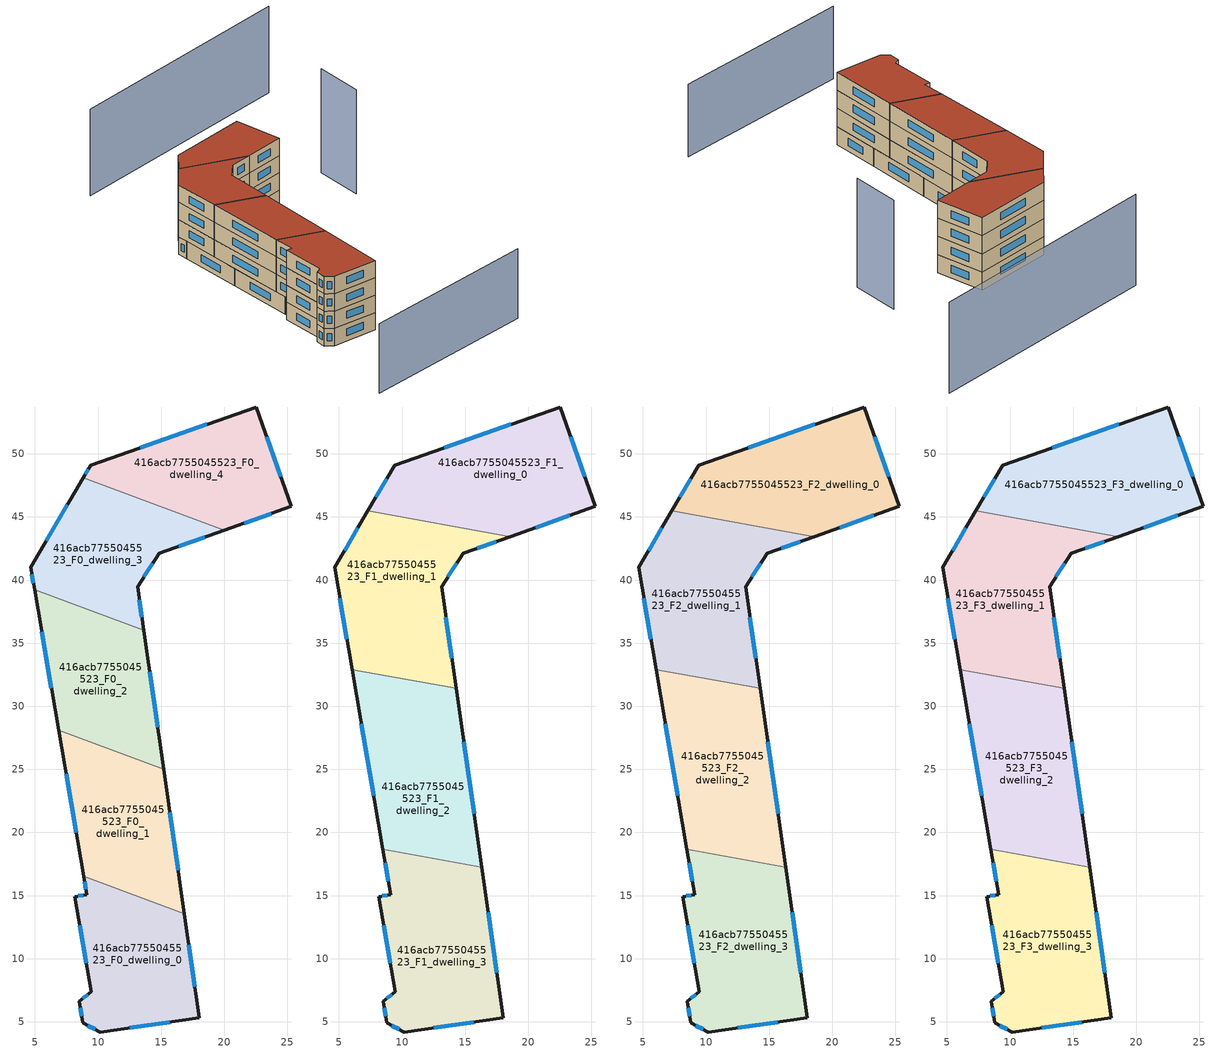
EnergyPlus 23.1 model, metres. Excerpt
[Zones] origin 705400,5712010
416acb7755045523_F0_dwelling_0
 floor ground (EU_floor_Construction): 16.84,13.56 18.03,5.3 10.18,4.18 8.79,4.91 8.52,6.61 9.45,7.38 8.16,14.92 9.1,15.08 8.86,16.52 z0
 wall outside (EU_wall_Construction): 8.86,16.52 9.1,15.08 8.16,14.92 9.45,7.38 8.52,6.61 8.79,4.91 10.18,4.18 18.03,5.3 16.84,13.56 z0:3
 wall to 416acb7755045523_F0_dwelling_1 (EU_wall_Construction): 16.84,13.56 8.86,16.52 z0:3
 window (EU_Window_Construction): 9.17,7.15 8.8,6.84 / 8.55,12.66 9.06,9.64 / 8.82,15.03 8.44,14.96 / 8.93,16.09 9.03,15.51 / 17.67,7.78 17.2,11.09 / 12.53,4.52 15.68,4.97 / 9.2,4.69 9.76,4.4 / 8.6,6.1 8.71,5.42 z0.9:2.1
416acb7755045523_F0_dwelling_1
 floor ground (EU_floor_Construction): 15.2,25.03 16.84,13.56 8.86,16.52 6.87,28.11 z0
 wall outside (EU_wall_Construction): 16.84,13.56 15.2,25.03 / 6.87,28.11 8.86,16.52 z0:3
 wall to 416acb7755045523_F0_dwelling_2 (EU_wall_Construction): 15.2,25.03 6.87,28.11 z0:3
 window (EU_Window_Construction): 16.35,16.99 15.69,21.59 / 7.47,24.64 8.26,19.99 z0.9:2.1
416acb7755045523_F0_dwelling_2
 floor ground (EU_floor_Construction): 13.62,36.03 15.2,25.03 6.87,28.11 4.97,39.24 z0
 wall outside (EU_wall_Construction): 15.2,25.03 13.62,36.03 / 4.97,39.24 6.87,28.11 z0:3
 wall to 416acb7755045523_F0_dwelling_3 (EU_wall_Construction): 13.62,36.03 4.97,39.24 z0:3
 window (EU_Window_Construction): 14.73,28.32 14.1,32.74 / 5.54,35.9 6.3,31.44 z0.9:2.1
416acb7755045523_F0_dwelling_3
 floor ground (EU_floor_Construction): 20.01,43.96 14.84,42.14 13.13,39.47 13.62,36.03 4.97,39.24 4.67,41 8.82,48.1 z0
 wall outside (EU_wall_Construction): 8.82,48.1 4.67,41 4.97,39.24 / 13.62,36.03 13.13,39.47 14.84,42.14 20.01,43.96 z0:3
 wall to 416acb7755045523_F0_dwelling_4 (EU_wall_Construction): 20.01,43.96 8.82,48.1 z0:3
 window (EU_Window_Construction): 7.58,45.97 5.91,43.12 / 16.39,42.68 18.46,43.41 / 13.64,40.27 14.33,41.34 / 13.48,37.06 13.28,38.44 / 4.76,40.47 4.88,39.76 z0.9:2.1
416acb7755045523_F0_dwelling_4
 floor ground (EU_floor_Construction): 22.53,53.72 25.32,45.83 20.01,43.96 8.82,48.1 9.41,49.1 z0
 wall outside (EU_wall_Construction): 20.01,43.96 25.32,45.83 22.53,53.72 9.41,49.1 8.82,48.1 z0:3
 window (EU_Window_Construction): 9.23,48.8 9,48.4 / 18.6,52.33 13.33,50.48 / 24.48,48.19 23.36,51.36 / 21.6,44.52 23.73,45.27 z0.9:2.1
416acb7755045523_F1_dwelling_0
 floor to 416acb7755045523_F0_dwelling_3 (EU_floor_Construction): 20.01,43.96 18.56,43.45 7.29,45.48 8.82,48.1 z3
 floor to 416acb7755045523_F0_dwelling_4 (EU_floor_Construction): 22.52,53.72 25.32,45.83 20.01,43.96 8.82,48.1 9.41,49.1 z3
 wall outside (EU_wall_Construction): 18.56,43.45 25.32,45.83 22.53,53.72 9.41,49.1 7.29,45.48 z3:6
 wall to 416acb7755045523_F1_dwelling_1 (EU_wall_Construction): 7.29,45.48 18.56,43.45 z3:6
 window (EU_Window_Construction): 20.58,44.16 23.3,45.12 / 8.77,48.02 7.92,46.56 / 18.6,52.33 13.33,50.48 / 24.48,48.19 23.36,51.36 z3.9:5.1
416acb7755045523_F1_dwelling_1
 floor to 416acb7755045523_F0_dwelling_3 (EU_floor_Construction): 18.56,43.45 14.84,42.14 13.13,39.47 13.62,36.03 4.97,39.24 4.67,41 7.29,45.48 z3
 floor to 416acb7755045523_F0_dwelling_2 (EU_floor_Construction): 13.62,36.03 14.29,31.41 6.05,32.89 4.97,39.24 z3
 wall outside (EU_wall_Construction): 7.29,45.48 4.67,41 6.05,32.89 / 14.29,31.41 13.13,39.47 14.84,42.14 18.56,43.45 z3:6
 wall to 416acb7755045523_F1_dwelling_2 (EU_wall_Construction): 6.05,32.89 14.29,31.41 z3:6
 window (EU_Window_Construction): 5.08,38.57 5.64,35.32 / 6.5,44.14 5.45,42.34 / 15.95,42.53 17.45,43.06 / 13.64,40.27 14.33,41.34 / 13.94,33.82 13.48,37.06 z3.9:5.1
416acb7755045523_F1_dwelling_2
 floor to 416acb7755045523_F0_dwelling_1 (EU_floor_Construction): 15.2,25.03 16.31,17.26 8.49,18.67 6.87,28.11 z3
 floor to 416acb7755045523_F0_dwelling_2 (EU_floor_Construction): 14.29,31.41 15.2,25.03 6.87,28.11 6.05,32.89 z3
 wall outside (EU_wall_Construction): 16.31,17.26 14.29,31.41 / 6.05,32.89 8.49,18.67 z3:6
 wall to 416acb7755045523_F1_dwelling_3 (EU_wall_Construction): 8.49,18.67 16.31,17.26 z3:6
 window (EU_Window_Construction): 15.71,21.5 14.89,27.17 / 6.78,28.63 7.76,22.93 z3.9:5.1
416acb7755045523_F1_dwelling_3
 floor to 416acb7755045523_F0_dwelling_0 (EU_floor_Construction): 16.84,13.56 18.02,5.3 10.18,4.18 8.79,4.91 8.52,6.61 9.45,7.38 8.16,14.92 9.1,15.08 9.78,16.18 z3; 9.78,16.18 9.1,15.08 8.86,16.52 z3
 floor to 416acb7755045523_F0_dwelling_1 (EU_floor_Construction): 16.31,17.26 16.84,13.56 9.78,16.18 11.03,18.21 z3; 11.03,18.21 9.78,16.18 8.86,16.52 8.49,18.67 z3
 wall outside (EU_wall_Construction): 8.49,18.67 9.1,15.08 8.16,14.92 9.45,7.38 8.52,6.61 8.79,4.91 10.18,4.18 18.03,5.3 16.31,17.26 z3:6
 window (EU_Window_Construction): 8.6,6.1 8.71,5.42 / 9.17,7.15 8.8,6.84 / 8.55,12.66 9.06,9.64 / 8.82,15.03 8.44,14.96 / 8.67,17.59 8.92,16.15 / 17.51,8.88 16.83,13.68 / 12.53,4.52 15.68,4.97 / 9.2,4.69 9.76,4.4 z3.9:5.1
416acb7755045523_F2_dwelling_0
 floor to 416acb7755045523_F1_dwelling_0 (EU_floor_Construction): 22.52,53.72 25.32,45.83 18.56,43.45 7.29,45.48 9.41,49.1 z6
 wall outside (EU_wall_Construction): 18.56,43.45 25.32,45.83 22.53,53.72 9.41,49.1 7.29,45.48 z6:9
 wall to 416acb7755045523_F2_dwelling_1 (EU_wall_Construction): 7.29,45.48 18.56,43.45 z6:9
 window (EU_Window_Construction): 20.58,44.16 23.3,45.12 / 8.77,48.02 7.92,46.56 / 18.6,52.33 13.33,50.48 / 24.48,48.19 23.36,51.36 z6.9:8.1
416acb7755045523_F2_dwelling_1
 floor to 416acb7755045523_F1_dwelling_1 (EU_floor_Construction): 18.56,43.45 14.84,42.14 13.13,39.47 14.29,31.41 6.05,32.89 4.67,41 7.29,45.48 z6
 wall outside (EU_wall_Construction): 7.29,45.48 4.67,41 6.05,32.89 / 14.29,31.41 13.13,39.47 14.84,42.14 18.56,43.45 z6:9
 wall to 416acb7755045523_F2_dwelling_2 (EU_wall_Construction): 6.05,32.89 14.29,31.41 z6:9
 window (EU_Window_Construction): 5.08,38.57 5.64,35.32 / 6.5,44.14 5.45,42.34 / 15.95,42.53 17.45,43.06 / 13.64,40.27 14.33,41.34 / 13.94,33.82 13.48,37.06 z6.9:8.1
416acb7755045523_F2_dwelling_2
 floor to 416acb7755045523_F1_dwelling_2 (EU_floor_Construction): 14.29,31.41 16.31,17.26 8.49,18.67 6.05,32.89 z6
 wall outside (EU_wall_Construction): 16.31,17.26 14.29,31.41 / 6.05,32.89 8.49,18.67 z6:9
 wall to 416acb7755045523_F2_dwelling_3 (EU_wall_Construction): 8.49,18.67 16.31,17.26 z6:9
 window (EU_Window_Construction): 15.71,21.5 14.89,27.17 / 6.78,28.63 7.76,22.93 z6.9:8.1
416acb7755045523_F2_dwelling_3
 floor to 416acb7755045523_F1_dwelling_3 (EU_floor_Construction): 16.31,17.26 18.02,5.3 10.18,4.18 8.79,4.91 8.52,6.61 9.45,7.38 8.16,14.92 9.1,15.08 8.49,18.67 z6
 wall outside (EU_wall_Construction): 8.49,18.67 9.1,15.08 8.16,14.92 9.45,7.38 8.52,6.61 8.79,4.91 10.18,4.18 18.03,5.3 16.31,17.26 z6:9
 window (EU_Window_Construction): 8.6,6.1 8.71,5.42 / 9.17,7.15 8.8,6.84 / 8.55,12.66 9.06,9.64 / 8.82,15.03 8.44,14.96 / 8.67,17.59 8.92,16.15 / 17.51,8.88 16.83,13.68 / 12.53,4.52 15.68,4.97 / 9.2,4.69 9.76,4.4 z6.9:8.1
416acb7755045523_F3_dwelling_0
 floor to 416acb7755045523_F2_dwelling_0 (EU_floor_Construction): 22.52,53.72 25.32,45.83 18.56,43.45 7.29,45.48 9.41,49.1 z9
 wall outside (EU_wall_Construction): 18.56,43.45 25.32,45.83 22.53,53.72 9.41,49.1 7.29,45.48 z9:12
 wall to 416acb7755045523_F3_dwelling_1 (EU_wall_Construction): 7.29,45.48 18.56,43.45 z9:12
 window (EU_Window_Construction): 20.58,44.16 23.3,45.12 / 8.77,48.02 7.92,46.56 / 18.6,52.33 13.33,50.48 / 24.48,48.19 23.36,51.36 z9.9:11.1
 roof outside (EU_roof_Construction): 25.32,45.83 22.53,53.72 9.41,49.1 7.29,45.48 18.56,43.45 z12
416acb7755045523_F3_dwelling_1
 floor to 416acb7755045523_F2_dwelling_1 (EU_floor_Construction): 18.56,43.45 14.84,42.14 13.13,39.47 14.29,31.41 6.05,32.89 4.67,41 7.29,45.48 z9
 wall outside (EU_wall_Construction): 7.29,45.48 4.67,41 6.05,32.89 / 14.29,31.41 13.13,39.47 14.84,42.14 18.56,43.45 z9:12
 wall to 416acb7755045523_F3_dwelling_2 (EU_wall_Construction): 6.05,32.89 14.29,31.41 z9:12
 window (EU_Window_Construction): 5.08,38.57 5.64,35.32 / 6.5,44.14 5.45,42.34 / 15.95,42.53 17.45,43.06 / 13.64,40.27 14.33,41.34 / 13.94,33.82 13.48,37.06 z9.9:11.1
 roof outside (EU_roof_Construction): 14.29,31.41 13.13,39.47 14.84,42.14 18.56,43.45 7.29,45.48 4.67,41 6.05,32.89 z12
416acb7755045523_F3_dwelling_2
 floor to 416acb7755045523_F2_dwelling_2 (EU_floor_Construction): 14.29,31.41 16.31,17.26 8.49,18.67 6.05,32.89 z9
 wall outside (EU_wall_Construction): 16.31,17.26 14.29,31.41 / 6.05,32.89 8.49,18.67 z9:12
 wall to 416acb7755045523_F3_dwelling_3 (EU_wall_Construction): 8.49,18.67 16.31,17.26 z9:12
 window (EU_Window_Construction): 15.71,21.5 14.89,27.17 / 6.78,28.63 7.76,22.93 z9.9:11.1
 roof outside (EU_roof_Construction): 16.31,17.26 14.29,31.41 6.05,32.89 8.49,18.67 z12
416acb7755045523_F3_dwelling_3
 floor to 416acb7755045523_F2_dwelling_3 (EU_floor_Construction): 16.31,17.26 18.02,5.3 10.18,4.18 8.79,4.91 8.52,6.61 9.45,7.38 8.16,14.92 9.1,15.08 8.49,18.67 z9
 wall outside (EU_wall_Construction): 8.49,18.67 9.1,15.08 8.16,14.92 9.45,7.38 8.52,6.61 8.79,4.91 10.18,4.18 18.03,5.3 16.31,17.26 z9:12
 window (EU_Window_Construction): 8.6,6.1 8.71,5.42 / 9.17,7.15 8.8,6.84 / 8.55,12.66 9.06,9.64 / 8.82,15.03 8.44,14.96 / 8.67,17.59 8.92,16.15 / 17.51,8.88 16.83,13.68 / 12.53,4.52 15.68,4.97 / 9.2,4.69 9.76,4.4 z9.9:11.1
 roof outside (EU_roof_Construction): 18.03,5.3 16.31,17.26 8.49,18.67 9.1,15.08 8.16,14.92 9.45,7.38 8.52,6.61 8.79,4.91 10.18,4.18 z12
shading: 8.3,-12.04 38.42,-2.62 z0:12; 42.5,77.74 2.64,63.75 z0:15; 37.55,43.54 36.39,51.97 z0:18
[Building]
EU S2 Campaign: North Axis=0; Terrain=City; Solar Distribution=FullExterior
[Site:Location]
London: Latitude=51.5; Longitude=-0.5; Time Zone=0; Elevation=25
[SizingPeriod:WeatherFileDays]
AnnualSizingPeriod: Begin Month=1; Begin Day of Month=1; End Month=12; End Day of Month=31; Day of Week for Start Day=Monday; Use Weather File Daylight Saving Period=No; Use Weather File Rain and Snow Indicators=No
[MATERIAL]
EU_InternalMass_Material: Roughness=MediumRough; Thickness=0.1; Conductivity=1; Density=1800; Specific Heat=900; Thermal Absorptance=0.9; Solar Absorptance=0.7; Visible Absorptance=0.7
[MATERIAL:NOMASS] Roughness=MediumRough; Thermal Absorptance=0.9; Solar Absorptance=0.7; Visible Absorptance=0.7
Name | Thermal Resistance
EU_wall_NoMass | 1.04674
EU_roof_NoMass | 4.32442
EU_floor_NoMass | 2.04616
[WINDOWMATERIAL:SIMPLEGLAZINGSYSTEM]
EU_Window_SimpleGlazing: UFactor=4.25843; Solar Heat Gain Coefficient=0.85; Visible Transmittance=0.85
[CONSTRUCTION]
EU_wall_Construction: EU_wall_NoMass
EU_roof_Construction: EU_roof_NoMass
EU_floor_Construction: EU_floor_NoMass
EU_InternalMass_Construction: EU_InternalMass_Material
EU_Window_Construction: EU_Window_SimpleGlazing
[ZONE] Type=1; Multiplier=1; Ceiling Height=autocalculate; Floor Area=autocalculate; Part of Total Floor Area=Yes
Name | Volume
416acb7755045523_F0_dwelling_0 | 265.646
416acb7755045523_F1_dwelling_0 | 332.038
416acb7755045523_F2_dwelling_0; 416acb7755045523_F3_dwelling_0 | 332.04
416acb7755045523_F0_dwelling_1 | 265.615
416acb7755045523_F1_dwelling_1 | 332.026
416acb7755045523_F2_dwelling_1; 416acb7755045523_F3_dwelling_1 | 332.032
416acb7755045523_F0_dwelling_2; 416acb7755045523_F0_dwelling_4 | 265.622
416acb7755045523_F1_dwelling_2 | 332.008
416acb7755045523_F2_dwelling_2; 416acb7755045523_F3_dwelling_2 | 332.015
416acb7755045523_F0_dwelling_3 | 265.633
416acb7755045523_F1_dwelling_3 | 332.025
416acb7755045523_F2_dwelling_3; 416acb7755045523_F3_dwelling_3 | 332.028
[INTERNALMASS] Construction=EU_InternalMass_Construction
Name | Zone or ZoneList | Surface Area
416acb7755045523_F0_dwelling_0_EU_InternalMass | 416acb7755045523_F0_dwelling_0 | 88.5484
416acb7755045523_F0_dwelling_1_EU_InternalMass | 416acb7755045523_F0_dwelling_1 | 88.5382
416acb7755045523_F0_dwelling_2_EU_InternalMass | 416acb7755045523_F0_dwelling_2 | 88.5405
416acb7755045523_F0_dwelling_3_EU_InternalMass | 416acb7755045523_F0_dwelling_3 | 88.5445
416acb7755045523_F0_dwelling_4_EU_InternalMass | 416acb7755045523_F0_dwelling_4 | 88.541
416acb7755045523_F1_dwelling_0_EU_InternalMass | 416acb7755045523_F1_dwelling_0 | 110.68
416acb7755045523_F1_dwelling_1_EU_InternalMass | 416acb7755045523_F1_dwelling_1 | 110.677
416acb7755045523_F1_dwelling_2_EU_InternalMass | 416acb7755045523_F1_dwelling_2 | 110.672
416acb7755045523_F1_dwelling_3_EU_InternalMass | 416acb7755045523_F1_dwelling_3 | 110.676
416acb7755045523_F2_dwelling_0_EU_InternalMass | 416acb7755045523_F2_dwelling_0 | 110.68
416acb7755045523_F2_dwelling_1_EU_InternalMass | 416acb7755045523_F2_dwelling_1 | 110.677
416acb7755045523_F2_dwelling_2_EU_InternalMass | 416acb7755045523_F2_dwelling_2 | 110.672
416acb7755045523_F2_dwelling_3_EU_InternalMass | 416acb7755045523_F2_dwelling_3 | 110.676
416acb7755045523_F3_dwelling_0_EU_InternalMass | 416acb7755045523_F3_dwelling_0 | 110.68
416acb7755045523_F3_dwelling_1_EU_InternalMass | 416acb7755045523_F3_dwelling_1 | 110.677
416acb7755045523_F3_dwelling_2_EU_InternalMass | 416acb7755045523_F3_dwelling_2 | 110.672
416acb7755045523_F3_dwelling_3_EU_InternalMass | 416acb7755045523_F3_dwelling_3 | 110.676
[OTHEREQUIPMENT] Fuel Type=Electricity; Design Level Calculation Method=Watts/Area; Power per Zone Floor Area=1; Fraction Latent=0; Fraction Radiant=0; Fraction Lost=0; Carbon Dioxide Generation Rate=0; EndUse Subcategory=EU_Step8_InternalGains
Name | Zone or ZoneList or Space or SpaceList | Schedule
EU_Step8_InternalGain_416acb7755045523_F0_dwelling_0_f000 | 416acb7755045523_F0_dwelling_0 | EU_Step8_GainSchedule_416acb7755045523_F0_dwelling_0_f000
EU_Step8_InternalGain_416acb7755045523_F0_dwelling_1_f000 | 416acb7755045523_F0_dwelling_1 | EU_Step8_GainSchedule_416acb7755045523_F0_dwelling_1_f000
EU_Step8_InternalGain_416acb7755045523_F0_dwelling_2_f000 | 416acb7755045523_F0_dwelling_2 | EU_Step8_GainSchedule_416acb7755045523_F0_dwelling_2_f000
EU_Step8_InternalGain_416acb7755045523_F0_dwelling_3_f000 | 416acb7755045523_F0_dwelling_3 | EU_Step8_GainSchedule_416acb7755045523_F0_dwelling_3_f000
EU_Step8_InternalGain_416acb7755045523_F0_dwelling_4_f000 | 416acb7755045523_F0_dwelling_4 | EU_Step8_GainSchedule_416acb7755045523_F0_dwelling_4_f000
EU_Step8_InternalGain_416acb7755045523_F1_dwelling_0_f000 | 416acb7755045523_F1_dwelling_0 | EU_Step8_GainSchedule_416acb7755045523_F1_dwelling_0_f000
EU_Step8_InternalGain_416acb7755045523_F1_dwelling_1_f000 | 416acb7755045523_F1_dwelling_1 | EU_Step8_GainSchedule_416acb7755045523_F1_dwelling_1_f000
EU_Step8_InternalGain_416acb7755045523_F1_dwelling_2_f000 | 416acb7755045523_F1_dwelling_2 | EU_Step8_GainSchedule_416acb7755045523_F1_dwelling_2_f000
EU_Step8_InternalGain_416acb7755045523_F1_dwelling_3_f000 | 416acb7755045523_F1_dwelling_3 | EU_Step8_GainSchedule_416acb7755045523_F1_dwelling_3_f000
EU_Step8_InternalGain_416acb7755045523_F2_dwelling_0_f000 | 416acb7755045523_F2_dwelling_0 | EU_Step8_GainSchedule_416acb7755045523_F2_dwelling_0_f000
EU_Step8_InternalGain_416acb7755045523_F2_dwelling_1_f000 | 416acb7755045523_F2_dwelling_1 | EU_Step8_GainSchedule_416acb7755045523_F2_dwelling_1_f000
EU_Step8_InternalGain_416acb7755045523_F2_dwelling_2_f000 | 416acb7755045523_F2_dwelling_2 | EU_Step8_GainSchedule_416acb7755045523_F2_dwelling_2_f000
EU_Step8_InternalGain_416acb7755045523_F2_dwelling_3_f000 | 416acb7755045523_F2_dwelling_3 | EU_Step8_GainSchedule_416acb7755045523_F2_dwelling_3_f000
EU_Step8_InternalGain_416acb7755045523_F3_dwelling_0_f000 | 416acb7755045523_F3_dwelling_0 | EU_Step8_GainSchedule_416acb7755045523_F3_dwelling_0_f000
EU_Step8_InternalGain_416acb7755045523_F3_dwelling_1_f000 | 416acb7755045523_F3_dwelling_1 | EU_Step8_GainSchedule_416acb7755045523_F3_dwelling_1_f000
EU_Step8_InternalGain_416acb7755045523_F3_dwelling_2_f000 | 416acb7755045523_F3_dwelling_2 | EU_Step8_GainSchedule_416acb7755045523_F3_dwelling_2_f000
EU_Step8_InternalGain_416acb7755045523_F3_dwelling_3_f000 | 416acb7755045523_F3_dwelling_3 | EU_Step8_GainSchedule_416acb7755045523_F3_dwelling_3_f000
[ZONEVENTILATION:DESIGNFLOWRATE] Schedule=EU_AlwaysOn; Design Flow Rate Calculation Method=AirChanges/Hour; Air Changes per Hour=0.488719; Ventilation Type=Natural; Fan Pressure Rise=0; Fan Total Efficiency=1; Constant Term Coefficient=1; Temperature Term Coefficient=0; Velocity Term Coefficient=0; Velocity Squared Term Coefficient=0; Minimum Indoor Temperature=-100; Maximum Indoor Temperature=100; Delta Temperature=-100; Minimum Outdoor Temperature=-100; Maximum Outdoor Temperature=100; Maximum Wind Speed=40
Name | Zone or ZoneList or Space or SpaceList
EU_ConstantAir_416acb7755045523_F0_dwelling_0 | 416acb7755045523_F0_dwelling_0
EU_ConstantAir_416acb7755045523_F0_dwelling_1 | 416acb7755045523_F0_dwelling_1
EU_ConstantAir_416acb7755045523_F0_dwelling_2 | 416acb7755045523_F0_dwelling_2
EU_ConstantAir_416acb7755045523_F0_dwelling_3 | 416acb7755045523_F0_dwelling_3
EU_ConstantAir_416acb7755045523_F0_dwelling_4 | 416acb7755045523_F0_dwelling_4
EU_ConstantAir_416acb7755045523_F1_dwelling_0 | 416acb7755045523_F1_dwelling_0
EU_ConstantAir_416acb7755045523_F1_dwelling_1 | 416acb7755045523_F1_dwelling_1
EU_ConstantAir_416acb7755045523_F1_dwelling_2 | 416acb7755045523_F1_dwelling_2
EU_ConstantAir_416acb7755045523_F1_dwelling_3 | 416acb7755045523_F1_dwelling_3
EU_ConstantAir_416acb7755045523_F2_dwelling_0 | 416acb7755045523_F2_dwelling_0
EU_ConstantAir_416acb7755045523_F2_dwelling_1 | 416acb7755045523_F2_dwelling_1
EU_ConstantAir_416acb7755045523_F2_dwelling_2 | 416acb7755045523_F2_dwelling_2
EU_ConstantAir_416acb7755045523_F2_dwelling_3 | 416acb7755045523_F2_dwelling_3
EU_ConstantAir_416acb7755045523_F3_dwelling_0 | 416acb7755045523_F3_dwelling_0
EU_ConstantAir_416acb7755045523_F3_dwelling_1 | 416acb7755045523_F3_dwelling_1
EU_ConstantAir_416acb7755045523_F3_dwelling_2 | 416acb7755045523_F3_dwelling_2
EU_ConstantAir_416acb7755045523_F3_dwelling_3 | 416acb7755045523_F3_dwelling_3
[HVACTEMPLATE:THERMOSTAT] Constant Heating Setpoint=20; Constant Cooling Setpoint=50
EU_HeatOnly_416acb7755045523_F0_dwelling_0; EU_HeatOnly_416acb7755045523_F0_dwelling_1; EU_HeatOnly_416acb7755045523_F0_dwelling_2; EU_HeatOnly_416acb7755045523_F0_dwelling_3; EU_HeatOnly_416acb7755045523_F0_dwelling_4; EU_HeatOnly_416acb7755045523_F1_dwelling_0; EU_HeatOnly_416acb7755045523_F1_dwelling_1; EU_HeatOnly_416acb7755045523_F1_dwelling_2; EU_HeatOnly_416acb7755045523_F1_dwelling_3; EU_HeatOnly_416acb7755045523_F2_dwelling_0; EU_HeatOnly_416acb7755045523_F2_dwelling_1; EU_HeatOnly_416acb7755045523_F2_dwelling_2; EU_HeatOnly_416acb7755045523_F2_dwelling_3; EU_HeatOnly_416acb7755045523_F3_dwelling_0; EU_HeatOnly_416acb7755045523_F3_dwelling_1; EU_HeatOnly_416acb7755045523_F3_dwelling_2; EU_HeatOnly_416acb7755045523_F3_dwelling_3
[HVACTEMPLATE:ZONE:IDEALLOADSAIRSYSTEM] System Availability Schedule=EU_AlwaysOn; Maximum Heating Supply Air Temperature=50; Minimum Cooling Supply Air Temperature=13; Maximum Heating Supply Air Humidity Ratio=0.0156; Minimum Cooling Supply Air Humidity Ratio=0.0077; Heating Limit=NoLimit; Cooling Limit=NoLimit; Heating Availability Schedule=EU_AlwaysOn; Cooling Availability Schedule=EU_CoolingOff; Dehumidification Control Type=ConstantSensibleHeatRatio; Cooling Sensible Heat Ratio=0.7; Dehumidification Setpoint=60; Humidification Control Type=None; Humidification Setpoint=30; Outdoor Air Method=None; Outdoor Air Flow Rate per Person=0.00944; Outdoor Air Flow Rate per Zone Floor Area=0; Outdoor Air Flow Rate per Zone=0; Demand Controlled Ventilation Type=None; Outdoor Air Economizer Type=NoEconomizer; Heat Recovery Type=None; Sensible Heat Recovery Effectiveness=0.7; Latent Heat Recovery Effectiveness=0.65
Name | Template Thermostat
416acb7755045523_F0_dwelling_0 | EU_HeatOnly_416acb7755045523_F0_dwelling_0
416acb7755045523_F0_dwelling_1 | EU_HeatOnly_416acb7755045523_F0_dwelling_1
416acb7755045523_F0_dwelling_2 | EU_HeatOnly_416acb7755045523_F0_dwelling_2
416acb7755045523_F0_dwelling_3 | EU_HeatOnly_416acb7755045523_F0_dwelling_3
416acb7755045523_F0_dwelling_4 | EU_HeatOnly_416acb7755045523_F0_dwelling_4
416acb7755045523_F1_dwelling_0 | EU_HeatOnly_416acb7755045523_F1_dwelling_0
416acb7755045523_F1_dwelling_1 | EU_HeatOnly_416acb7755045523_F1_dwelling_1
416acb7755045523_F1_dwelling_2 | EU_HeatOnly_416acb7755045523_F1_dwelling_2
416acb7755045523_F1_dwelling_3 | EU_HeatOnly_416acb7755045523_F1_dwelling_3
416acb7755045523_F2_dwelling_0 | EU_HeatOnly_416acb7755045523_F2_dwelling_0
416acb7755045523_F2_dwelling_1 | EU_HeatOnly_416acb7755045523_F2_dwelling_1
416acb7755045523_F2_dwelling_2 | EU_HeatOnly_416acb7755045523_F2_dwelling_2
416acb7755045523_F2_dwelling_3 | EU_HeatOnly_416acb7755045523_F2_dwelling_3
416acb7755045523_F3_dwelling_0 | EU_HeatOnly_416acb7755045523_F3_dwelling_0
416acb7755045523_F3_dwelling_1 | EU_HeatOnly_416acb7755045523_F3_dwelling_1
416acb7755045523_F3_dwelling_2 | EU_HeatOnly_416acb7755045523_F3_dwelling_2
416acb7755045523_F3_dwelling_3 | EU_HeatOnly_416acb7755045523_F3_dwelling_3
[SIZING:ZONE] Zone Cooling Design Supply Air Temperature Input Method=SupplyAirTemperature; Zone Cooling Design Supply Air Temperature=13; Zone Heating Design Supply Air Temperature Input Method=SupplyAirTemperature; Zone Heating Design Supply Air Temperature=50; Zone Cooling Design Supply Air Humidity Ratio=0.008; Zone Heating Design Supply Air Humidity Ratio=0.008; Cooling Design Air Flow Method=DesignDay; Cooling Design Air Flow Rate=0; Cooling Minimum Air Flow per Zone Floor Area=0.000762; Cooling Minimum Air Flow=0; Cooling Minimum Air Flow Fraction=0.2; Heating Design Air Flow Method=DesignDay; Heating Design Air Flow Rate=0; Heating Maximum Air Flow per Zone Floor Area=0.002032; Heating Maximum Air Flow=0.141576; Heating Maximum Air Flow Fraction=0.3; Account for Dedicated Outdoor Air System=No; Dedicated Outdoor Air System Control Strategy=NeutralSupplyAir; Dedicated Outdoor Air Low Setpoint Temperature for Design=autosize; Dedicated Outdoor Air High Setpoint Temperature for Design=autosize; Zone Load Sizing Method=Sensible Load Only No Latent Load; Zone Latent Cooling Design Supply Air Humidity Ratio Input Method=HumidityRatioDifference; Zone Cooling Design Supply Air Humidity Ratio Difference=0.005; Zone Latent Heating Design Supply Air Humidity Ratio Input Method=HumidityRatioDifference; Zone Humidification Design Supply Air Humidity Ratio Difference=0.005
416acb7755045523_F0_dwelling_0; 416acb7755045523_F0_dwelling_1; 416acb7755045523_F0_dwelling_2; 416acb7755045523_F0_dwelling_3; 416acb7755045523_F0_dwelling_4; 416acb7755045523_F1_dwelling_0; 416acb7755045523_F1_dwelling_1; 416acb7755045523_F1_dwelling_2; 416acb7755045523_F1_dwelling_3; 416acb7755045523_F2_dwelling_0; 416acb7755045523_F2_dwelling_1; 416acb7755045523_F2_dwelling_2; 416acb7755045523_F2_dwelling_3; 416acb7755045523_F3_dwelling_0; 416acb7755045523_F3_dwelling_1; 416acb7755045523_F3_dwelling_2; 416acb7755045523_F3_dwelling_3
[SCHEDULE:CONSTANT]
Name | Hourly Value
EU_AlwaysOn | 1
EU_CoolingOff | 0
[SCHEDULE:FILE] Column Number=1; Rows to Skip at Top=0; Number of Hours of Data=8760; Column Separator=Comma; Interpolate to Timestep=No; Minutes per Item=60; Adjust Schedule for Daylight Savings=Yes
Name | File
EU_Step8_GainSchedule_416acb7755045523_F0_dwelling_0_f000 | ../../schedules/416acb7755045523/416acb7755045523_F0_dwelling_0_f000_gain.csv
EU_Step8_GainSchedule_416acb7755045523_F0_dwelling_1_f000 | ../../schedules/416acb7755045523/416acb7755045523_F0_dwelling_1_f000_gain.csv
EU_Step8_GainSchedule_416acb7755045523_F0_dwelling_2_f000 | ../../schedules/416acb7755045523/416acb7755045523_F0_dwelling_2_f000_gain.csv
EU_Step8_GainSchedule_416acb7755045523_F0_dwelling_3_f000 | ../../schedules/416acb7755045523/416acb7755045523_F0_dwelling_3_f000_gain.csv
EU_Step8_GainSchedule_416acb7755045523_F0_dwelling_4_f000 | ../../schedules/416acb7755045523/416acb7755045523_F0_dwelling_4_f000_gain.csv
EU_Step8_GainSchedule_416acb7755045523_F1_dwelling_0_f000 | ../../schedules/416acb7755045523/416acb7755045523_F1_dwelling_0_f000_gain.csv
EU_Step8_GainSchedule_416acb7755045523_F1_dwelling_1_f000 | ../../schedules/416acb7755045523/416acb7755045523_F1_dwelling_1_f000_gain.csv
EU_Step8_GainSchedule_416acb7755045523_F1_dwelling_2_f000 | ../../schedules/416acb7755045523/416acb7755045523_F1_dwelling_2_f000_gain.csv
EU_Step8_GainSchedule_416acb7755045523_F1_dwelling_3_f000 | ../../schedules/416acb7755045523/416acb7755045523_F1_dwelling_3_f000_gain.csv
EU_Step8_GainSchedule_416acb7755045523_F2_dwelling_0_f000 | ../../schedules/416acb7755045523/416acb7755045523_F2_dwelling_0_f000_gain.csv
EU_Step8_GainSchedule_416acb7755045523_F2_dwelling_1_f000 | ../../schedules/416acb7755045523/416acb7755045523_F2_dwelling_1_f000_gain.csv
EU_Step8_GainSchedule_416acb7755045523_F2_dwelling_2_f000 | ../../schedules/416acb7755045523/416acb7755045523_F2_dwelling_2_f000_gain.csv
EU_Step8_GainSchedule_416acb7755045523_F2_dwelling_3_f000 | ../../schedules/416acb7755045523/416acb7755045523_F2_dwelling_3_f000_gain.csv
EU_Step8_GainSchedule_416acb7755045523_F3_dwelling_0_f000 | ../../schedules/416acb7755045523/416acb7755045523_F3_dwelling_0_f000_gain.csv
EU_Step8_GainSchedule_416acb7755045523_F3_dwelling_1_f000 | ../../schedules/416acb7755045523/416acb7755045523_F3_dwelling_1_f000_gain.csv
EU_Step8_GainSchedule_416acb7755045523_F3_dwelling_2_f000 | ../../schedules/416acb7755045523/416acb7755045523_F3_dwelling_2_f000_gain.csv
EU_Step8_GainSchedule_416acb7755045523_F3_dwelling_3_f000 | ../../schedules/416acb7755045523/416acb7755045523_F3_dwelling_3_f000_gain.csv
